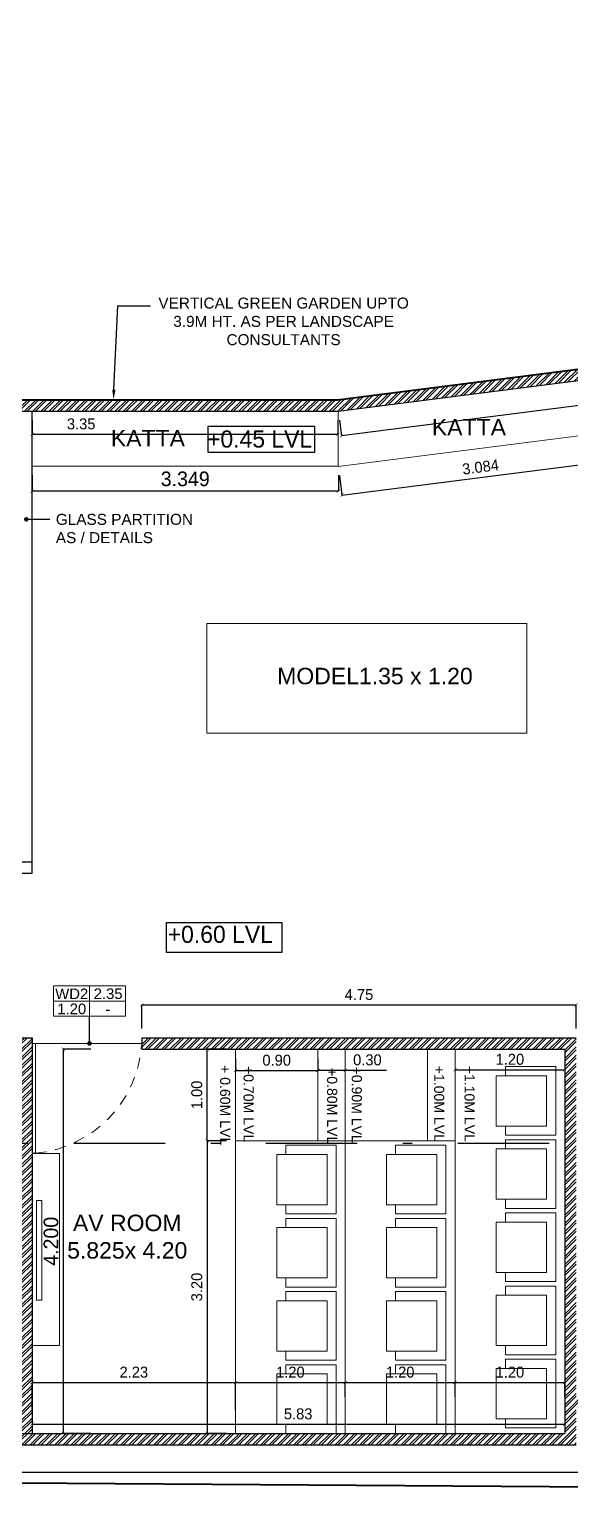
# Model space of a CAD drawing. Header units: metres. Extents: x 494 to 1845, y -666 to 1061.
# Drawn here: x 1517.01 to 1522.92, y 271.01 to 287.12 of the extents above; entities that cross this region are included whole.
import ezdxf
from ezdxf import colors
from ezdxf.entities.mleader import LeaderData, LeaderLine
from ezdxf.math import Vec2, Vec3

# ---------------------------------------------------------------- set-up
doc = ezdxf.new("R2010")
doc.units = ezdxf.units.M
doc.header["$MEASUREMENT"] = 0
for name, pattern in [('1', [0]), ('ACAD_ISO02W100', [15, 12, -3]), ('DASHDOTX2', [2, 1, -0.5, 0, -0.5])]:
    doc.linetypes.add(name, pattern=pattern)
doc.layers.get('Defpoints').update_dxf_attribs({"color": 12})
for name, color, linetype, lineweight in [('ARCHITECTURAL COMMENTS', 2, 'Continuous', 30), ('DIMENSION', 8, 'Continuous', 5), ('VDA-DOOR', 23, 'Continuous', 5), ('VDA-DW TAGS', 4, 'Continuous', 9), ('VDA-HATCH', 8, 'Continuous', 9), ('VDA-WALL', 250, 'Continuous', 25), ('VDA_FURNITURE', 8, 'Continuous', 13)]:
    doc.layers.add(name, color=color, linetype=linetype, lineweight=lineweight)
for name, color, linetype in [('PLOT - SURVEY', 1, '1'), ('VDA DIMENSION', 8, 'Continuous'), ('VDA-TEXT', 250, '1'), ('VDA-WALL BELOW', 8, 'Continuous'), ('VDA_ROOF', 250, 'Continuous')]:
    doc.layers.add(name, color=color, linetype=linetype)
doc.styles.add('arial', font='arial.ttf', dxfattribs={"height": 0.3})
doc.styles.add('RS', font='GOTHIC.TTF')
doc.styles.get("Standard").update_dxf_attribs({"font": 'arial.ttf'})
doc.dimstyles.new('SMALL-1', dxfattribs={"dimtxt": 0.16, "dimasz": 0.035, "dimexe": 0, "dimexo": 0.1, "dimgap": 0.05, "dimtad": 1, "dimzin": 0, "dimdsep": 46, "dimtxsty": 'RS', "dimblk": 'DOT', "dimcen": 2.5, "dimclrd": 256, "dimclre": 256, "dimclrt": 5, "dimadec": 0, "dimazin": 0, "dimtfac": 1, "dimtdec": 3, "dimtofl": 0, "dimtmove": 0, "dimatfit": 3, "dimfxl": 0, "dimtolj": 1, "dimtzin": 0, "dimarcsym": 0})

# ---------------------------------------------------------------- blocks, each defined once
blk = doc.blocks.new('SADFASDFS')
at = {"color": 1, "linetype": 'DASHDOTX2', "lineweight": 30}
blk.add_line((64.852, 0.857), (-0.985, 0.857), dxfattribs=at)
blk = doc.blocks.new('seat')
at = {"layer": 'VDA_FURNITURE', "extrusion": (-0.000170057, 4.78234e-05, 1)}
for p, q in [((0.65, 0.375, -3.668), (0.1, 0.375, 3.668)), ((0.65, -0.375, -3.668), (0.65, 0.375, 3.668)), ((0, 0.275, -3.668), (0, -0.275, 3.668)), ((0.55, 0.275, -3.668), (0, 0.275, 3.668)), ((0.101, 0.274, -3.668), (0.101, 0.275, -3.668)), ((0.55, -0.275, -3.668), (0.55, 0.275, 3.668)), ((0, -0.275, -3.668), (0.55, -0.275, 3.668)), ((0.1, -0.375, -3.668), (0.65, -0.375, 3.668))]:
    blk.add_line(p, q, dxfattribs=at)
at = {"layer": 'VDA_FURNITURE'}
for p, q in [((0.1, 0.275, 3.668), (0.1, 0.375, 3.668)), ((0.1, -0.375, 3.668), (0.1, -0.275, 3.668))]:
    blk.add_line(p, q, dxfattribs=at)
blk = doc.blocks.new('screen')
at = {"layer": 'VDA_FURNITURE'}
for points in [[(0, 2.099), (-0.3, 2.099), (-0.3, 0), (0, 0)], [(-0.049, 1.584), (-0.108, 1.584), (-0.108, 0.495), (-0.049, 0.495)]]:
    blk.add_lwpolyline(points, close=True, dxfattribs=at)
blk = doc.blocks.new('MODEL')
at = {"layer": 'VDA_FURNITURE'}
for p, q in [((0, 1.2), (-3.5, 1.2)), ((-3.5, 1.2), (-3.5, 0)), ((0, 0), (0, 1.2)), ((-3.5, 0), (0, 0))]:
    blk.add_line(p, q, dxfattribs=at)
blk = doc.blocks.new('dsafsdaf')
at = {"layer": 'VDA-DOOR'}
for p, q in [((0, 0.038), (1.2, 0.038)), ((0, 0), (0, 0.038)), ((1.2, 0), (0, 0)), ((1.2, 0.038), (1.2, 0))]:
    blk.add_line(p, q, dxfattribs=at)
at = {"layer": 'VDA-DOOR', "linetype": 'ACAD_ISO02W100', "ltscale": 0.01}
blk.add_arc((-0.078, -0.081), 1.283, 5.3091, 86.5329, dxfattribs=at)
blk = doc.blocks.new('_ArchTick')
at = {"color": 0, "linetype": 'ByBlock', "const_width": 0.15}
blk.add_lwpolyline([(-0.5, -0.5), (0.5, 0.5)], dxfattribs=at)
blk = doc.blocks.new('*D87')
at = {"layer": 'Defpoints', "color": 0}
for p in [(1517.898, 275.975), (1517.377, 271.775), (1517.898, 271.775)]:
    blk.add_point(p, dxfattribs=at)
at = {"layer": 'VDA DIMENSION', "lineweight": -2}
for p, q in [((1517.677, 275.975), (1517.377, 275.975)), ((1517.377, 275.975), (1517.377, 271.775)), ((1517.677, 271.775), (1517.377, 271.775))]:
    blk.add_line(p, q, dxfattribs=at)
at = {"layer": 'VDA DIMENSION', "lineweight": -2, "xscale": 0.035, "yscale": 0.035, "zscale": 0.035}
for p, rotation in [((1517.377, 275.975), 90), ((1517.377, 271.775), 270)]:
    blk.add_blockref('_ArchTick', p, dxfattribs=dict(at, rotation=rotation))
at = {"layer": 'VDA DIMENSION', "color": 5, "insert": (1517.243, 273.875), "char_height": 0.16, "attachment_point": 5, "rotation": 90, "style": 'RS'}
blk.add_mtext('\\A1;4.200', dxfattribs=at)
blk = doc.blocks.new('_Dot')
at = {"color": 0, "linetype": 'ByBlock', "lineweight": -2}
blk.add_line((-0.5, 0), (-1, 0), dxfattribs=at)
at = {"color": 0, "linetype": 'ByBlock', "const_width": 0.5}
blk.add_lwpolyline([(-0.25, 0, 1), (0.25, 0, 1)], format="xyb", close=True, dxfattribs=at)
blk = doc.blocks.new('*D137')
at = {"layer": 'Defpoints', "color": 0}
for p in [(1517.035, 272.243), (1522.86, 272.243), (1522.86, 271.875)]:
    blk.add_point(p, dxfattribs=at)
at = {"layer": 'VDA DIMENSION', "lineweight": -2}
for p, q in [((1517.035, 272.143), (1517.035, 271.875)), ((1522.86, 272.143), (1522.86, 271.875)), ((1517.035, 271.875), (1522.86, 271.875))]:
    blk.add_line(p, q, dxfattribs=at)
at = {"layer": 'VDA DIMENSION', "lineweight": -2, "xscale": 0.035, "yscale": 0.035, "zscale": 0.035, "rotation": 180}
blk.add_blockref('_ArchTick', (1517.035, 271.875), dxfattribs=at)
at = {"layer": 'VDA DIMENSION', "lineweight": -2, "xscale": 0.035, "yscale": 0.035, "zscale": 0.035}
blk.add_blockref('_ArchTick', (1522.86, 271.875), dxfattribs=at)
at = {"layer": 'VDA DIMENSION', "color": 5, "insert": (1519.945, 271.988), "char_height": 0.12, "attachment_point": 5, "style": 'RS'}
blk.add_mtext('\\A1;5.83', dxfattribs=at)
blk = doc.blocks.new('*D141')
at = {"layer": 'Defpoints', "color": 0}
for p in [(1519.26, 272.331), (1517.035, 271.775), (1519.26, 271.775)]:
    blk.add_point(p, dxfattribs=at)
at = {"layer": 'VDA DIMENSION', "lineweight": -2}
for p, q in [((1517.035, 272.031), (1517.035, 272.331)), ((1517.035, 272.331), (1519.26, 272.331)), ((1519.26, 272.031), (1519.26, 272.331))]:
    blk.add_line(p, q, dxfattribs=at)
at = {"layer": 'VDA DIMENSION', "lineweight": -2, "xscale": 0.035, "yscale": 0.035, "zscale": 0.035, "rotation": 180}
blk.add_blockref('_ArchTick', (1517.035, 272.331), dxfattribs=at)
at = {"layer": 'VDA DIMENSION', "lineweight": -2, "xscale": 0.035, "yscale": 0.035, "zscale": 0.035}
blk.add_blockref('_ArchTick', (1519.26, 272.331), dxfattribs=at)
at = {"layer": 'VDA DIMENSION', "color": 5, "insert": (1518.148, 272.444), "char_height": 0.12, "attachment_point": 5, "style": 'RS'}
blk.add_mtext('\\A1;2.23', dxfattribs=at)
blk = doc.blocks.new('*D142')
at = {"layer": 'Defpoints', "color": 0}
for p in [(1520.46, 272.331), (1519.26, 272.075), (1520.46, 272.075)]:
    blk.add_point(p, dxfattribs=at)
at = {"layer": 'VDA DIMENSION', "lineweight": -2}
for p, q in [((1519.26, 272.175), (1519.26, 272.331)), ((1519.26, 272.331), (1520.46, 272.331)), ((1520.46, 272.175), (1520.46, 272.331))]:
    blk.add_line(p, q, dxfattribs=at)
at = {"layer": 'VDA DIMENSION', "lineweight": -2, "xscale": 0.035, "yscale": 0.035, "zscale": 0.035, "rotation": 180}
blk.add_blockref('_ArchTick', (1519.26, 272.331), dxfattribs=at)
at = {"layer": 'VDA DIMENSION', "lineweight": -2, "xscale": 0.035, "yscale": 0.035, "zscale": 0.035}
blk.add_blockref('_ArchTick', (1520.46, 272.331), dxfattribs=at)
at = {"layer": 'VDA DIMENSION', "color": 5, "insert": (1519.86, 272.444), "char_height": 0.12, "attachment_point": 5, "style": 'RS'}
blk.add_mtext('\\A1;1.20', dxfattribs=at)
blk = doc.blocks.new('*D143')
at = {"layer": 'Defpoints', "color": 0}
for p in [(1521.66, 272.331), (1520.46, 272.075), (1521.66, 272.075)]:
    blk.add_point(p, dxfattribs=at)
at = {"layer": 'VDA DIMENSION', "lineweight": -2}
for p, q in [((1520.46, 272.175), (1520.46, 272.331)), ((1520.46, 272.331), (1521.66, 272.331)), ((1521.66, 272.175), (1521.66, 272.331))]:
    blk.add_line(p, q, dxfattribs=at)
at = {"layer": 'VDA DIMENSION', "lineweight": -2, "xscale": 0.035, "yscale": 0.035, "zscale": 0.035, "rotation": 180}
blk.add_blockref('_ArchTick', (1520.46, 272.331), dxfattribs=at)
at = {"layer": 'VDA DIMENSION', "lineweight": -2, "xscale": 0.035, "yscale": 0.035, "zscale": 0.035}
blk.add_blockref('_ArchTick', (1521.66, 272.331), dxfattribs=at)
at = {"layer": 'VDA DIMENSION', "color": 5, "insert": (1521.06, 272.444), "char_height": 0.12, "attachment_point": 5, "style": 'RS'}
blk.add_mtext('\\A1;1.20', dxfattribs=at)
blk = doc.blocks.new('*D144')
at = {"layer": 'Defpoints', "color": 0}
for p in [(1522.86, 272.331), (1521.66, 272.075), (1522.86, 272.075)]:
    blk.add_point(p, dxfattribs=at)
at = {"layer": 'VDA DIMENSION', "lineweight": -2}
for p, q in [((1521.66, 272.175), (1521.66, 272.331)), ((1521.66, 272.331), (1522.86, 272.331)), ((1522.86, 272.175), (1522.86, 272.331))]:
    blk.add_line(p, q, dxfattribs=at)
at = {"layer": 'VDA DIMENSION', "lineweight": -2, "xscale": 0.035, "yscale": 0.035, "zscale": 0.035, "rotation": 180}
blk.add_blockref('_ArchTick', (1521.66, 272.331), dxfattribs=at)
at = {"layer": 'VDA DIMENSION', "lineweight": -2, "xscale": 0.035, "yscale": 0.035, "zscale": 0.035}
blk.add_blockref('_ArchTick', (1522.86, 272.331), dxfattribs=at)
at = {"layer": 'VDA DIMENSION', "color": 5, "insert": (1522.26, 272.444), "char_height": 0.12, "attachment_point": 5, "style": 'RS'}
blk.add_mtext('\\A1;1.20', dxfattribs=at)
blk = doc.blocks.new('*D145')
at = {"layer": 'Defpoints', "color": 0}
for p in [(1519.26, 274.975), (1518.951, 271.775), (1519.26, 271.775)]:
    blk.add_point(p, dxfattribs=at)
at = {"layer": 'VDA DIMENSION', "lineweight": -2}
for p, q in [((1519.16, 274.975), (1518.951, 274.975)), ((1518.951, 274.975), (1518.951, 271.775)), ((1519.16, 271.775), (1518.951, 271.775))]:
    blk.add_line(p, q, dxfattribs=at)
at = {"layer": 'VDA DIMENSION', "lineweight": -2, "xscale": 0.035, "yscale": 0.035, "zscale": 0.035}
for p, rotation in [((1518.951, 274.975), 90), ((1518.951, 271.775), 270)]:
    blk.add_blockref('_ArchTick', p, dxfattribs=dict(at, rotation=rotation))
at = {"layer": 'VDA DIMENSION', "color": 5, "insert": (1518.837, 273.375), "char_height": 0.12, "attachment_point": 5, "rotation": 90, "style": 'RS'}
blk.add_mtext('\\A1;3.20', dxfattribs=at)
blk = doc.blocks.new('*D146')
at = {"layer": 'Defpoints', "color": 0}
for p in [(1519.26, 275.975), (1520.16, 275.975), (1520.16, 275.741)]:
    blk.add_point(p, dxfattribs=at)
at = {"layer": 'VDA DIMENSION', "lineweight": -2}
for p, q in [((1519.26, 275.875), (1519.26, 275.741)), ((1520.16, 275.875), (1520.16, 275.741)), ((1519.26, 275.741), (1520.16, 275.741))]:
    blk.add_line(p, q, dxfattribs=at)
at = {"layer": 'VDA DIMENSION', "lineweight": -2, "xscale": 0.035, "yscale": 0.035, "zscale": 0.035, "rotation": 180}
blk.add_blockref('_ArchTick', (1519.26, 275.741), dxfattribs=at)
at = {"layer": 'VDA DIMENSION', "lineweight": -2, "xscale": 0.035, "yscale": 0.035, "zscale": 0.035}
blk.add_blockref('_ArchTick', (1520.16, 275.741), dxfattribs=at)
at = {"layer": 'VDA DIMENSION', "color": 5, "insert": (1519.71, 275.854), "char_height": 0.12, "attachment_point": 5, "style": 'RS'}
blk.add_mtext('\\A1;0.90', dxfattribs=at)
blk = doc.blocks.new('*D147')
at = {"layer": 'Defpoints', "color": 0}
for p in [(1520.46, 275.745), (1520.16, 275.672), (1520.46, 275.672)]:
    blk.add_point(p, dxfattribs=at)
at = {"layer": 'VDA DIMENSION', "lineweight": -2}
for p, q in [((1520.16, 275.745), (1520.16, 275.745)), ((1520.16, 275.745), (1520.46, 275.745)), ((1520.46, 275.745), (1520.46, 275.745)), ((1520.46, 275.745), (1520.909, 275.745))]:
    blk.add_line(p, q, dxfattribs=at)
at = {"layer": 'VDA DIMENSION', "lineweight": -2, "xscale": 0.035, "yscale": 0.035, "zscale": 0.035}
for p, rotation in [((1520.16, 275.745), 180.000000000521), ((1520.46, 275.745), 5.209639342982279e-10)]:
    blk.add_blockref('_ArchTick', p, dxfattribs=dict(at, rotation=rotation))
at = {"layer": 'VDA DIMENSION', "color": 5, "insert": (1520.702, 275.858), "char_height": 0.12, "attachment_point": 5, "style": 'RS'}
blk.add_mtext('\\A1;0.30', dxfattribs=at)
blk = doc.blocks.new('*D148')
at = {"layer": 'Defpoints', "color": 0}
for p in [(1522.86, 275.751), (1521.66, 275.678), (1522.86, 275.678)]:
    blk.add_point(p, dxfattribs=at)
at = {"layer": 'VDA DIMENSION', "lineweight": -2}
for p, q in [((1521.66, 275.751), (1521.66, 275.751)), ((1521.66, 275.751), (1522.86, 275.751)), ((1522.86, 275.751), (1522.86, 275.751))]:
    blk.add_line(p, q, dxfattribs=at)
at = {"layer": 'VDA DIMENSION', "lineweight": -2, "xscale": 0.035, "yscale": 0.035, "zscale": 0.035, "rotation": 180}
blk.add_blockref('_ArchTick', (1521.66, 275.751), dxfattribs=at)
at = {"layer": 'VDA DIMENSION', "lineweight": -2, "xscale": 0.035, "yscale": 0.035, "zscale": 0.035}
blk.add_blockref('_ArchTick', (1522.86, 275.751), dxfattribs=at)
at = {"layer": 'VDA DIMENSION', "color": 5, "insert": (1522.26, 275.864), "char_height": 0.12, "attachment_point": 5, "style": 'RS'}
blk.add_mtext('\\A1;1.20', dxfattribs=at)
blk = doc.blocks.new('*D157')
at = {"layer": 'Defpoints', "color": 0}
for p in [(1522.985, 276.459), (1518.235, 276.1), (1522.985, 276.1)]:
    blk.add_point(p, dxfattribs=at)
at = {"layer": 'VDA DIMENSION', "lineweight": -2}
for p, q in [((1518.235, 276.2), (1518.235, 276.459)), ((1518.235, 276.459), (1522.985, 276.459)), ((1522.985, 276.2), (1522.985, 276.459))]:
    blk.add_line(p, q, dxfattribs=at)
at = {"layer": 'VDA DIMENSION', "lineweight": -2, "xscale": 0.035, "yscale": 0.035, "zscale": 0.035}
for p, rotation in [((1518.235, 276.459), 179.9999999988632), ((1522.985, 276.459), 359.9999999988632)]:
    blk.add_blockref('_ArchTick', p, dxfattribs=dict(at, rotation=rotation))
at = {"layer": 'VDA DIMENSION', "color": 5, "insert": (1520.61, 276.572), "char_height": 0.12, "attachment_point": 5, "rotation": 360, "style": 'RS'}
blk.add_mtext('\\A1;4.75', dxfattribs=at)
blk = doc.blocks.new('*D179')
at = {"layer": 'Defpoints', "color": 0}
for p in [(1518.951, 275.975), (1519.26, 275.975), (1519.26, 274.975)]:
    blk.add_point(p, dxfattribs=at)
at = {"layer": 'VDA DIMENSION', "lineweight": -2}
for p, q in [((1519.16, 275.975), (1518.951, 275.975)), ((1518.951, 274.975), (1518.951, 275.975)), ((1519.16, 274.975), (1518.951, 274.975))]:
    blk.add_line(p, q, dxfattribs=at)
at = {"layer": 'VDA DIMENSION', "lineweight": -2, "xscale": 0.035, "yscale": 0.035, "zscale": 0.035}
for p, rotation in [((1518.951, 275.975), 90), ((1518.951, 274.975), 270)]:
    blk.add_blockref('_ArchTick', p, dxfattribs=dict(at, rotation=rotation))
at = {"layer": 'VDA DIMENSION', "color": 5, "insert": (1518.837, 275.475), "char_height": 0.12, "attachment_point": 5, "rotation": 90, "style": 'RS'}
blk.add_mtext('\\A1;1.00', dxfattribs=at)
blk = doc.blocks.new('*D233')
at = {"layer": 'Defpoints', "color": 0}
for p in [(1517.035, 282.35), (1520.384, 282.35), (1517.035, 282.075)]:
    blk.add_point(p, dxfattribs=at)
at = {"layer": 'VDA DIMENSION', "lineweight": -2}
for p, q in [((1517.035, 282.25), (1517.035, 282.075)), ((1520.384, 282.25), (1520.384, 282.075)), ((1520.384, 282.075), (1517.035, 282.075))]:
    blk.add_line(p, q, dxfattribs=at)
at = {"layer": 'VDA DIMENSION', "lineweight": -2, "xscale": 0.035, "yscale": 0.035, "zscale": 0.035, "rotation": 180}
blk.add_blockref('_ArchTick', (1517.035, 282.075), dxfattribs=at)
at = {"layer": 'VDA DIMENSION', "lineweight": -2, "xscale": 0.035, "yscale": 0.035, "zscale": 0.035}
blk.add_blockref('_ArchTick', (1520.384, 282.075), dxfattribs=at)
at = {"layer": 'VDA DIMENSION', "color": 5, "insert": (1518.71, 282.209), "char_height": 0.16, "attachment_point": 5, "style": 'RS'}
blk.add_mtext('\\A1;3.349', dxfattribs=at)
blk = doc.blocks.new('*D234')
at = {"layer": 'Defpoints', "color": 0}
for p in [(1523.444, 282.735), (1520.384, 282.345), (1523.483, 282.422)]:
    blk.add_point(p, dxfattribs=at)
at = {"layer": 'VDA DIMENSION', "lineweight": -2}
for p, q in [((1523.456, 282.636), (1523.483, 282.422)), ((1520.424, 282.032), (1523.483, 282.422)), ((1520.397, 282.246), (1520.424, 282.032))]:
    blk.add_line(p, q, dxfattribs=at)
at = {"layer": 'VDA DIMENSION', "lineweight": -2, "xscale": 0.035, "yscale": 0.035, "zscale": 0.035}
for p, rotation in [((1523.483, 282.422), 7.270690570117408), ((1520.424, 282.032), 187.2706905701174)]:
    blk.add_blockref('_ArchTick', p, dxfattribs=dict(at, rotation=rotation))
at = {"layer": 'VDA DIMENSION', "color": 5, "insert": (1521.939, 282.339), "char_height": 0.12, "attachment_point": 5, "rotation": 7.2707, "style": 'RS'}
blk.add_mtext('\\A1;3.084', dxfattribs=at)
blk = doc.blocks.new('WD2')
at = {"layer": 'VDA-DW TAGS'}
for p, q in [((1517.663, 276.336), (1517.663, 276.667)), ((1518.058, 276.501), (1517.269, 276.501))]:
    blk.add_line(p, q, dxfattribs=at)
blk.add_lwpolyline([(1518.058, 276.667), (1517.269, 276.667), (1517.269, 276.336), (1518.058, 276.336)], close=True, dxfattribs=at)
at = {"layer": 'VDA-DW TAGS', "char_height": 0.116, "attachment_point": 8, "style": 'arial'}
for s, insert, width in [('WD2', (1517.469, 276.522), 0.28229), ('2.35', (1517.867, 276.522), 0.40166), ('1.20', (1517.469, 276.356), 0.27584), ('-', (1517.864, 276.356), 0.36617)]:
    blk.add_mtext(s, dxfattribs=dict(at, insert=insert, width=width))
blk = doc.blocks.new('*D279')
at = {"layer": 'Defpoints', "color": 0}
for p in [(1526.851, 283.775), (1520.384, 282.95), (1520.418, 282.681)]:
    blk.add_point(p, dxfattribs=at)
at = {"layer": 'VDA DIMENSION', "lineweight": -2}
for p, q in [((1526.864, 283.676), (1526.885, 283.506)), ((1526.885, 283.506), (1520.418, 282.681)), ((1520.397, 282.85), (1520.418, 282.681))]:
    blk.add_line(p, q, dxfattribs=at)
at = {"layer": 'VDA DIMENSION', "lineweight": -2, "xscale": 0.035, "yscale": 0.035, "zscale": 0.035}
for p, rotation in [((1526.885, 283.506), 7.270690585682757), ((1520.418, 282.681), 187.2706905856827)]:
    blk.add_blockref('_ArchTick', p, dxfattribs=dict(at, rotation=rotation))
at = {"layer": 'VDA DIMENSION', "color": 5, "insert": (1524.695, 283.34), "char_height": 0.12, "attachment_point": 5, "rotation": 7.2707, "style": 'RS'}
blk.add_mtext('\\A1;6.52', dxfattribs=at)
blk = doc.blocks.new('*D280')
at = {"layer": 'Defpoints', "color": 0}
for p in [(1517.035, 282.95), (1520.38, 282.95), (1520.38, 282.697)]:
    blk.add_point(p, dxfattribs=at)
at = {"layer": 'VDA DIMENSION', "lineweight": -2}
for p, q in [((1517.035, 282.85), (1517.035, 282.697)), ((1520.38, 282.85), (1520.38, 282.697)), ((1517.035, 282.697), (1520.38, 282.697))]:
    blk.add_line(p, q, dxfattribs=at)
at = {"layer": 'VDA DIMENSION', "lineweight": -2, "xscale": 0.035, "yscale": 0.035, "zscale": 0.035}
for p, rotation in [((1517.035, 282.697), 179.9999999694544), ((1520.38, 282.697), 359.9999999694544)]:
    blk.add_blockref('_ArchTick', p, dxfattribs=dict(at, rotation=rotation))
at = {"layer": 'VDA DIMENSION', "color": 5, "insert": (1517.572, 282.81), "char_height": 0.12, "attachment_point": 5, "rotation": 360, "style": 'RS'}
blk.add_mtext('\\A1;3.35', dxfattribs=at)
blk = doc.blocks.new('DFSDFASDFASD')
at = {"layer": 'VDA_ROOF', "color": 5, "lineweight": 30, "ltscale": 4}
blk.add_lwpolyline([(43.72, 7.876), (16.866, 4.45), (-16.85, 4.45), (-16.85, -6.375), (7.45, -6.375), (7.45, -7.275), (43.72, -7.275), (43.72, -3.8), (45.045, -3.8), (45.045, 0.825), (43.72, 0.825)], close=True, dxfattribs=at)

msp = doc.modelspace()

# ---------------------------------------------------------------- hatches: boundary and pattern name
at = {"layer": 'VDA-HATCH'}
h = msp.add_hatch(dxfattribs=at)
h.set_pattern_fill('ANSI32', color=256, scale=0.17)
h.set_pattern_definition([(45, (87.54308, 2.66939), (-0.0450780573, 0.0450780573), []), (45, (87.573134, 2.66939), (-0.0450780573, 0.0450780573), [])])
h.paths.add_polyline_path([(1539.2103, 285.3516), (1539.2092, 285.4775), (1520.3759, 283.0747), (1489.6603, 283.0747), (1489.6603, 282.9497), (1520.3839, 282.9497)])
h.paths.add_polyline_path([(1501.9103, 272.5497), (1501.9103, 272.6747), (1502.7853, 272.6747), (1502.7853, 276.0997), (1502.8478, 276.0997), (1502.9103, 276.0997), (1502.9103, 272.6747), (1503.5103, 272.6747), (1503.5103, 272.5497)])
h.paths.add_polyline_path([(1507.8353, 272.5497), (1507.8353, 272.6747), (1508.4353, 272.6747), (1508.4353, 276.0997), (1508.5603, 276.0997), (1508.5603, 272.6747), (1509.1603, 272.6747), (1509.1603, 272.5497)])
h.paths.add_polyline_path([(1505.0103, 272.5497), (1505.0103, 272.6747), (1505.6103, 272.6747), (1505.6103, 276.0997), (1505.7353, 276.0997), (1505.7353, 272.6747), (1506.3353, 272.6747), (1506.3353, 272.5497)])
h.paths.add_polyline_path([(1510.6603, 272.5497), (1510.6603, 272.6747), (1511.2603, 272.6747), (1511.2603, 276.0997), (1511.3853, 276.0997), (1511.3853, 272.5497)])
h.paths.add_polyline_path([(1544.2803, 281.8623), (1544.2803, 281.9498), (1545.0053, 281.9498), (1545.0053, 281.8248), (1544.4053, 281.8248), (1544.4053, 280.6248), (1544.2803, 280.6248)])
h.paths.add_polyline_path([(1541.4739, 285.7664), (1542.4286, 285.8882), (1542.6022, 285.9104), (1542.6287, 285.9138), (1543.4823, 286.0227), (1543.4981, 285.8987), (1541.4897, 285.6424)])
h.paths.add_polyline_path([(1546.8053, 286.4466), (1546.9303, 286.4466), (1546.9303, 281.5248), (1546.8053, 281.5248)])
h.paths.add_polyline_path([(1545.2678, 286.2505), (1545.2836, 286.1265), (1546.8053, 286.3206), (1546.8053, 286.4466)])
h.paths.add_polyline_path([(1524.4853, 272.0497), (1524.4853, 275.0747), (1524.6103, 275.0747), (1524.6103, 272.0497)])
h.paths.add_polyline_path([(1524.3353, 275.9747), (1524.3353, 276.0997), (1526.9853, 276.0997), (1526.9853, 275.9747)])
h.paths.add_polyline_path([(1526.9853, 273.7997), (1527.1103, 273.7997), (1527.1103, 271.6497), (1526.9853, 271.6497)])
h.paths.add_polyline_path([(1545.7553, 281.8248), (1545.7553, 281.9498), (1546.8053, 281.9498), (1546.8053, 281.8248)])
h.paths.add_polyline_path([(1525.9603, 273.5247), (1526.9853, 273.5247), (1526.9853, 273.6497), (1525.9603, 273.6497)])
h.paths.add_polyline_path([(1511.2603, 271.6497), (1511.2603, 271.7747), (1512.0166, 271.7747), (1512.0166, 271.6497)])
h.paths.add_polyline_path([(1513.5166, 271.6497), (1513.5166, 271.7747), (1514.7791, 271.7747), (1514.7791, 271.6497)])
h.paths.add_polyline_path([(1511.2603, 272.5497), (1511.2603, 271.7747), (1511.3853, 271.7747), (1511.3853, 272.5497)])
h.paths.add_polyline_path([(1523.7353, 273.0747), (1524.4853, 273.0747), (1524.4853, 273.1997), (1523.7353, 273.1997)])
h.paths.add_polyline_path([(1539.2103, 285.4776), (1539.2103, 285.3516), (1539.7042, 285.4146), (1539.6884, 285.5386)])
h.paths.add_polyline_path([(1525.9603, 272.0497), (1525.9603, 272.7747), (1526.0853, 272.7747), (1526.0853, 272.0497)])
h.paths.add_polyline_path([(1523.8853, 274.6975), (1524.4853, 274.6975), (1524.4853, 274.8225), (1523.8853, 274.8225)])
h.paths.add_polyline_path([(1524.0353, 272.0497), (1524.0353, 272.1747), (1524.4853, 272.1747), (1524.4853, 272.0497)])
h.paths.add_polyline_path([(1522.9853, 272.0497), (1522.9853, 272.1747), (1523.4353, 272.1747), (1523.4353, 272.0497)])
h.paths.add_polyline_path([(1536.5353, 281.5248), (1536.6603, 281.5248), (1536.6603, 281.9498), (1536.5353, 281.9498), (1536.5353, 281.5248)])
h.paths.add_polyline_path([(1539.0853, 281.5248), (1539.0853, 281.9498), (1539.2103, 281.9498), (1539.2103, 281.5248)])
h.paths.add_polyline_path([(1541.9053, 281.5248), (1541.9053, 281.9498), (1542.0303, 281.9498), (1542.0303, 281.5248), (1541.9053, 281.5248)])
h.paths.add_polyline_path([(1525.9603, 272.0497), (1525.5853, 272.0497), (1525.5853, 272.1747), (1525.9603, 272.1747)])
h.paths.add_polyline_path([(1524.6103, 272.0497), (1524.6103, 272.1747), (1524.9853, 272.1747), (1524.9853, 272.0497)])
h.paths.add_polyline_path([(1546.8053, 280.6248), (1546.9303, 280.6248), (1546.9303, 280.9248), (1546.8053, 280.9248)])
h.paths.add_polyline_path([(1526.0853, 272.0497), (1526.0853, 272.1747), (1526.2353, 272.1747), (1526.2353, 272.0497)])
h.paths.add_polyline_path([(1526.9853, 272.0497), (1526.8353, 272.0497), (1526.8353, 272.1747), (1526.9853, 272.1747)])
h.paths.add_polyline_path([(1516.2791, 271.7747), (1516.2791, 271.6497), (1522.9853, 271.6497), (1522.9853, 276.0997), (1518.2353, 276.0997), (1518.2353, 275.9747), (1522.8603, 275.9747), (1522.8603, 271.7747), (1517.0353, 271.7747), (1517.0353, 276.0997), (1516.9103, 276.0997), (1516.9103, 271.7747)])
h.paths.add_polyline_path([(1489.6603, 272.6747), (1490.1426, 272.6747), (1490.1426, 272.5497), (1489.6603, 272.5497)])
h.paths.add_polyline_path([(1491.3426, 272.5497), (1491.3426, 272.6747), (1494.5853, 272.6747), (1494.5853, 272.5497)])
h.paths.add_polyline_path([(1495.7853, 272.6747), (1499.028, 272.6747), (1499.028, 272.5497), (1495.7853, 272.5497)])
h.paths.add_polyline_path([(1500.5853, 276.0997), (1500.7103, 276.0997), (1500.7103, 272.5497), (1500.228, 272.5497), (1500.228, 272.6747), (1500.5853, 272.6747)])

# ---------------------------------------------------------------- linework, layer by layer
at = {"color": 105, "lineweight": 30}
msp.add_lwpolyline([(1486.6603, 282.8747), (1489.7853, 282.8747), (1489.7853, 282.9497), (1520.3839, 282.9497), (1539.0853, 285.3357)], dxfattribs=at)
at = {"layer": 'PLOT - SURVEY', "color": 250, "linetype": 'Continuous', "lineweight": 40}
for p, q in [((1520.3759, 283.0747), (1549.044, 286.7322)), ((1466.2433, 283.0747), (1520.3759, 283.0747))]:
    msp.add_line(p, q, dxfattribs=at)
msp.add_lwpolyline([(1466.9333, 290.1068), (1466.5166, 284.5985), (1466.12, 282.2061), (1465.5621, 275.8302), (1465.4617, 272.8076), (1480.3076, 272.4881), (1513.1956, 271.2599), (1549.5916, 271.0083)], dxfattribs=at)
at = {"layer": 'VDA-DOOR'}
msp.add_line((1517.0353, 276.0372), (1518.2353, 276.0372), dxfattribs=at)
at = {"layer": 'VDA-TEXT', "color": 18, "true_color": 0x000000}
for points in [[(1518.962, 282.7846), (1520.1226, 282.7846), (1520.1226, 282.4997), (1518.962, 282.4997)], [(1518.5051, 277.3612), (1519.7652, 277.3612), (1519.7652, 277.0313), (1518.5051, 277.0313)]]:
    msp.add_lwpolyline(points, close=True, dxfattribs=at)
at = {"layer": 'VDA-WALL'}
for p, q in [((1520.3759, 283.0747), (1539.2103, 285.4776)), ((1467.2333, 283.0747), (1520.3759, 283.0747)), ((1489.6603, 282.9497), (1520.3839, 282.9497)), ((1516.9103, 276.0997), (1517.0353, 276.0997)), ((1517.0353, 276.0997), (1517.0353, 271.7747)), ((1518.2353, 276.0997), (1522.9853, 276.0997)), ((1518.2353, 276.0997), (1518.2353, 275.9747)), ((1518.2353, 275.9747), (1522.8603, 275.9747)), ((1522.8603, 275.9747), (1522.8603, 271.7747)), ((1516.2478, 271.7747), (1522.8603, 271.7747)), ((1516.2478, 271.6497), (1522.9853, 271.6497))]:
    msp.add_line(p, q, dxfattribs=at)
at = {"layer": 'VDA-WALL BELOW'}
for p, q in [((1517.0353, 277.8997), (1517.0353, 282.9497)), ((1511.1103, 278.0247), (1517.0353, 278.0247)), ((1502.7853, 277.8997), (1517.0353, 277.8997))]:
    msp.add_line(p, q, dxfattribs=at)
at = {"layer": 'VDA_FURNITURE'}
for p, q in [((1519.2603, 275.9747), (1519.2603, 271.7747)), ((1520.1603, 275.9747), (1520.1603, 274.9747)), ((1520.4604, 275.9747), (1520.4604, 271.7747)), ((1521.3603, 275.9747), (1521.3603, 274.9747)), ((1521.6603, 275.9747), (1521.6603, 271.7747)), ((1519.2603, 274.9747), (1521.6603, 274.9747))]:
    msp.add_line(p, q, dxfattribs=at)
for points in [[(1520.3839, 282.9497), (1523.3676, 283.3303), (1523.4435, 282.7352), (1520.3839, 282.3447)], [(1517.0353, 282.9497), (1520.3839, 282.9497), (1520.3839, 282.3497), (1517.0353, 282.3497)]]:
    msp.add_lwpolyline(points, close=True, dxfattribs=at)

# ---------------------------------------------------------------- block references
msp.add_blockref('DFSDFASDFASD', (1503.5103, 278.6247))
at = {"layer": 'ARCHITECTURAL COMMENTS'}
msp.add_blockref('SADFASDFS', (1485.1385, 274.0869), dxfattribs=at)
at = {"layer": 'DIMENSION', "color": 5, "lineweight": 30}
msp.add_blockref('WD2', (0, 0), dxfattribs=at)
at = {"layer": 'VDA-DOOR', "rotation": 270}
msp.add_blockref('dsafsdaf', (1517.0353, 276.0372), dxfattribs=at)
at = {"layer": 'VDA_FURNITURE'}
for name, p in [('MODEL', (1522.4445, 279.4285)), ('seat', (1522.1104, 275.41)), ('seat', (1519.7104, 274.5498)), ('seat', (1520.9104, 274.5498)), ('seat', (1522.1104, 274.61)), ('seat', (1519.7104, 273.7497)), ('seat', (1520.9104, 273.7497)), ('seat', (1522.1104, 273.81)), ('seat', (1519.7104, 272.9497)), ('seat', (1520.9104, 272.9497)), ('seat', (1522.1104, 273.0099)), ('seat', (1519.7104, 272.1497)), ('seat', (1520.9104, 272.1497)), ('seat', (1522.1104, 272.2099))]:
    msp.add_blockref(name, p, dxfattribs=at)
at = {"layer": 'VDA_FURNITURE', "xscale": -1}
msp.add_blockref('screen', (1517.0353, 272.7375), dxfattribs=at)

# ---------------------------------------------------------------- texts
at = {"layer": 'VDA-TEXT', "color": 1, "style": 'RS', "oblique": 0, "width": 1}
for s, p in [('+0.45 LVL', (1518.9483, 282.5517)), ('+0.60 LVL', (1518.5184, 277.1372))]:
    msp.add_text(s, height=0.1875, rotation=0, dxfattribs=at).set_placement(p)
at = {"layer": 'VDA-TEXT'}
for s, insert, char_height, width, attachment_point, style in [('KATTA', (1521.8121, 282.7747), 0.18, 4.378113, 5, 'arial'), ('KATTA', (1518.3019, 282.654), 0.18, 4.378113, 5, 'arial'), ('{\\fArial|b0|i0|c0|p34;GLASS PARTITION^JAS / DETAILS}', (1517.2953, 281.8272), 0.12, 2.007073, 1, 'RS'), ('\\pi0.15047;MODEL\\pi0.15047;1.35 x 1.20', (1520.7092, 280.0532), 0.18, 4.378113, 5, 'arial'), ('\\pt16;AV ROOM\\P\\pi0;5.825x 4.20', (1518.0758, 273.9246), 0.18, 4.378113, 5, 'arial')]:
    msp.add_mtext(s, dxfattribs=dict(at, insert=insert, char_height=char_height, width=width, attachment_point=attachment_point, style=style))
at = {"layer": 'VDA-TEXT', "char_height": 0.11, "width": 2.007073, "attachment_point": 1, "rotation": 270, "style": 'RS'}
for s, insert in [('{\\fArial|b0|i0|c0|p34;+ 0.60M LVL}', (1519.2013, 275.8008)), ('{\\fArial|b0|i0|c0|p34;+0.70M LVL}', (1519.4578, 275.7912)), ('{\\fArial|b0|i0|c0|p34;+0.80M LVL}', (1520.3715, 275.7688)), ('{\\fArial|b0|i0|c0|p34;+0.90M LVL}', (1520.6406, 275.7846)), ('{\\fArial|b0|i0|c0|p34;+1.00M LVL}', (1521.5419, 275.7939)), ('{\\fArial|b0|i0|c0|p34;+1.10M LVL}', (1521.8737, 275.7939))]:
    msp.add_mtext(s, dxfattribs=dict(at, insert=insert))

# ---------------------------------------------------------------- dimensions: what is measured, and where the dimension line sits
at = {"layer": 'VDA DIMENSION'}
for base, p1, p2, angle, picture, middle in [((1520.4182, 282.6806), (1526.8509, 283.7748), (1520.3839, 282.9497), 187.27069, '*D279', (1524.7094, 283.2281)), ((1520.3804, 282.697), (1517.0353, 282.9497), (1520.3804, 282.9497), 360, '*D280', (1517.572, 282.697)), ((1520.1603, 275.7411), (1519.2603, 275.9747), (1520.1603, 275.9747), 0, '*D146', (1519.7103, 275.7411)), ((1522.8603020452, 271.8746733953), (1517.0353020452, 272.2431152381), (1522.8603020452, 272.2431152381), 0, '*D137', (1519.9453313809, 271.8746733953))]:
    dim = msp.add_linear_dim(base=base, p1=p1, p2=p2, angle=angle, dimstyle='SMALL-1', override={"dimtxt": 0.12, "dimblk": 'ArchTick', "dimarcsym": 1}, dxfattribs=at)
    dim.commit()
    dim.dimension.update_dxf_attribs({"geometry": picture, "text_midpoint": middle, "dimtype": 161})
for p1, p2, distance, override, picture, middle in [((1520.3839, 282.3447), (1523.4435, 282.7351), -0.3157, {"dimtxt": 0.12, "dimdec": 3, "dimblk": 'ArchTick', "dimarcsym": 1}, '*D234', (1521.9394, 282.3389)), ((1518.2353, 276.0997), (1522.9853, 276.0997), 0.3588, {"dimtxt": 0.12, "dimblk": 'ArchTick', "dimarcsym": 1}, '*D157', (1520.6103, 276.5715)), ((1519.2603, 274.9747), (1519.2603, 275.9747), 0.3098, {"dimtxt": 0.12, "dimblk": 'ArchTick', "dimarcsym": 1}, '*D179', (1518.8375, 275.4747)), ((1520.1603, 275.672), (1520.4604, 275.672, 0), 0.0729, {"dimtxt": 0.12, "dimblk": 'ArchTick', "dimarcsym": 1}, '*D147', (1520.7021, 275.858)), ((1521.6603, 275.678), (1522.8603, 275.678), 0.0729, {"dimtxt": 0.12, "dimblk": 'ArchTick', "dimarcsym": 1}, '*D148', (1522.2603, 275.8639)), ((1519.2603, 274.9747), (1519.2603, 271.7747), -0.3098, {"dimtxt": 0.12, "dimblk": 'ArchTick', "dimarcsym": 1}, '*D145', (1518.8375, 273.3747)), ((1517.0353020452, 271.7746733825), (1519.2603020451, 271.7746733825), 0.5560009015, {"dimtxt": 0.12, "dimblk": 'ArchTick', "dimarcsym": 1}, '*D141', (1518.1478020452, 272.4436926388)), ((1519.2603, 272.0747), (1520.4604, 272.0747, 0), 0.256, {"dimtxt": 0.12, "dimblk": 'ArchTick', "dimarcsym": 1}, '*D142', (1519.8603, 272.4437)), ((1520.4604, 272.0747), (1521.6603, 272.0747), 0.256, {"dimtxt": 0.12, "dimblk": 'ArchTick', "dimarcsym": 1}, '*D143', (1521.0603, 272.4437)), ((1521.6603, 272.0747), (1522.8603, 272.0747), 0.256, {"dimtxt": 0.12, "dimblk": 'ArchTick', "dimarcsym": 1}, '*D144', (1522.2603, 272.4437))]:
    dim = msp.add_aligned_dim(p1=p1, p2=p2, distance=distance, dimstyle='SMALL-1', override=override, dxfattribs=at)
    dim.commit()
    dim.dimension.update_dxf_attribs({"geometry": picture, "text_midpoint": middle})
dim = msp.add_linear_dim(base=(1517.0353, 282.0748), p1=(1520.3839, 282.3497), p2=(1517.0353, 282.3497), dimstyle='SMALL-1', override={"dimdec": 3, "dimblk": 'ArchTick', "dimarcsym": 1}, dxfattribs=at)
dim.commit()
dim.dimension.update_dxf_attribs({"geometry": '*D233', "text_midpoint": (1518.7096, 282.2088)})
dim = msp.add_linear_dim(base=(1517.3772, 271.7747), p1=(1517.8978, 275.9747), p2=(1517.8978, 271.7747), angle=90, dimstyle='SMALL-1', override={"dimdec": 3, "dimblk": 'ArchTick', "dimarcsym": 1}, dxfattribs=at)
dim.commit()
dim.dimension.update_dxf_attribs({"geometry": '*D87', "text_midpoint": (1517.2432, 273.8747)})

# ---------------------------------------------------------------- leaders
at = {"layer": 'VDA-DW TAGS', "color": 192}
for points, override in [([(1516.9728, 281.7676), (1517.2297, 281.7676)], {"dimasz": 0.05, "dimclrd": 250, "dimldrblk": 'Dot'}), ([(1517.6633, 276.0372), (1517.6633, 276.3357)], {"dimasz": 0.05, "dimclrd": 4, "dimldrblk": 'Dot'})]:
    msp.add_leader(points, dimstyle='SMALL-1', override=override, dxfattribs=at)
at = {"layer": 'VDA-TEXT'}
ml = msp.add_multileader_mtext('Standard', dxfattribs=at)
ml.set_content('{\\H0.66667x;\\C256;\\c0;VERTICAL GREEN GARDEN UPTO 3.9M HT. AS PER LANDSCAPE CONSULTANTS\\H1.5x;\\P\\pq*;} ', color=256)
ml.set_leader_properties()
ml.build(insert=Vec2(0, 0))
ml.multileader.update_dxf_attribs({"dogleg_length": 0.3591, "arrow_head_size": 0.11})
ctx = ml.context
ctx.base_point, ctx.char_height, ctx.arrow_head_size, ctx.landing_gap_size, ctx.plane_origin = Vec3(1518.3304, 284.1015), 0.18, 0.11, 0.09, Vec3(1517.9253, 283.0754)
ctx.text_align_type = 1
notes = []
notes.append((ctx, [(0, (1, 1, 0), (1517.9713, 284.1015), (1, 0), 0.3591, [(0, [(1517.9253, 283.0754)], 0, [])])]))
ctx.mtext.insert, ctx.mtext.width, ctx.mtext.defined_height, ctx.mtext.alignment, ctx.mtext.flow_direction = Vec3(1519.7855, 284.1915), 3.105824, 1.4365, 2, 5
for ctx, leaders in notes:
    for number, flags, end, landing, length, lines in leaders:
        leader = LeaderData()
        leader.index, (leader.has_last_leader_line, leader.has_dogleg_vector, leader.attachment_direction) = number, flags
        leader.last_leader_point, leader.dogleg_vector, leader.dogleg_length = Vec3(end), Vec3(landing), length
        for number, points, colour, breaks in lines:
            line = LeaderLine()
            line.index, line.vertices, line.color, line.breaks = number, Vec3.list(points), colors.encode_raw_color(colour), breaks
            leader.lines.append(line)
        ctx.leaders.append(leader)

doc.saveas('drawing.dxf')
